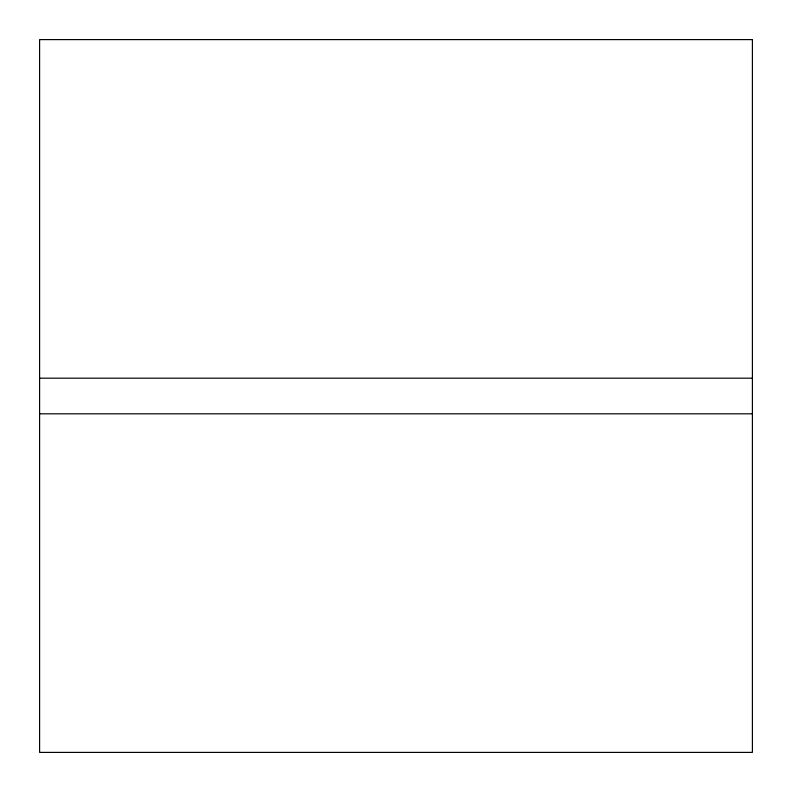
<?xml version="1.0" encoding="UTF-8"?>
<svg xmlns="http://www.w3.org/2000/svg" width="792" height="792" viewBox="0 0 792 792"><rect width="100%" height="100%" fill="white"/><g stroke="black" fill="none" stroke-linecap="round" stroke-linejoin="round"><path stroke-width="1.19" d="M39.6 378.18L752.4 378.18M39.6 413.82L752.4 413.82M752.4 39.6L39.6 39.6L39.6 752.4L752.4 752.4L752.4 39.6"/></g></svg>
